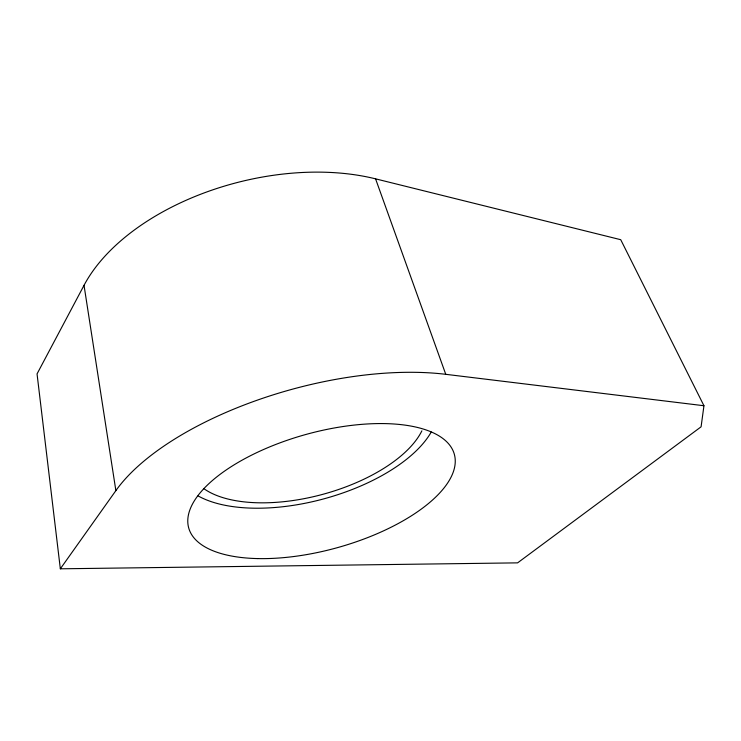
<?xml version="1.0" encoding="UTF-8"?>
<svg xmlns="http://www.w3.org/2000/svg" width="741" height="741" viewBox="0 0 741 741"><rect width="100%" height="100%" fill="white"/><g stroke="black" fill="none" stroke-linecap="round" stroke-linejoin="round"><path stroke-width="1.11" d="M703.95 405.735L701.088 426.816L517.598 562.864L60.336 568.81L37.05 373.899L84.029 285.322A198.634 117.143 -14.2 0 1 375.567 178.84L620.726 239.704L703.95 405.735L445.758 374.316A221.55 95.394 -15.4 0 0 115.874 490.625L60.336 568.81M375.567 178.84L445.758 374.316M84.029 285.322L115.874 490.625M421.879 430.836A121.487 57.279 -15.2 0 1 321.27 494.738A121.487 57.279 -15.2 0 1 203.766 488.578M431.243 432.003A133.788 63.142 -15.2 0 1 324.493 498.674A133.788 63.142 -15.2 0 1 198.079 495.896M257.692 558.584A137.826 58.743 -15.5 0 0 455.215 459.689A137.826 58.743 -15.5 0 0 251.616 455.131A137.826 58.743 -15.5 0 0 257.692 558.584"/></g></svg>
